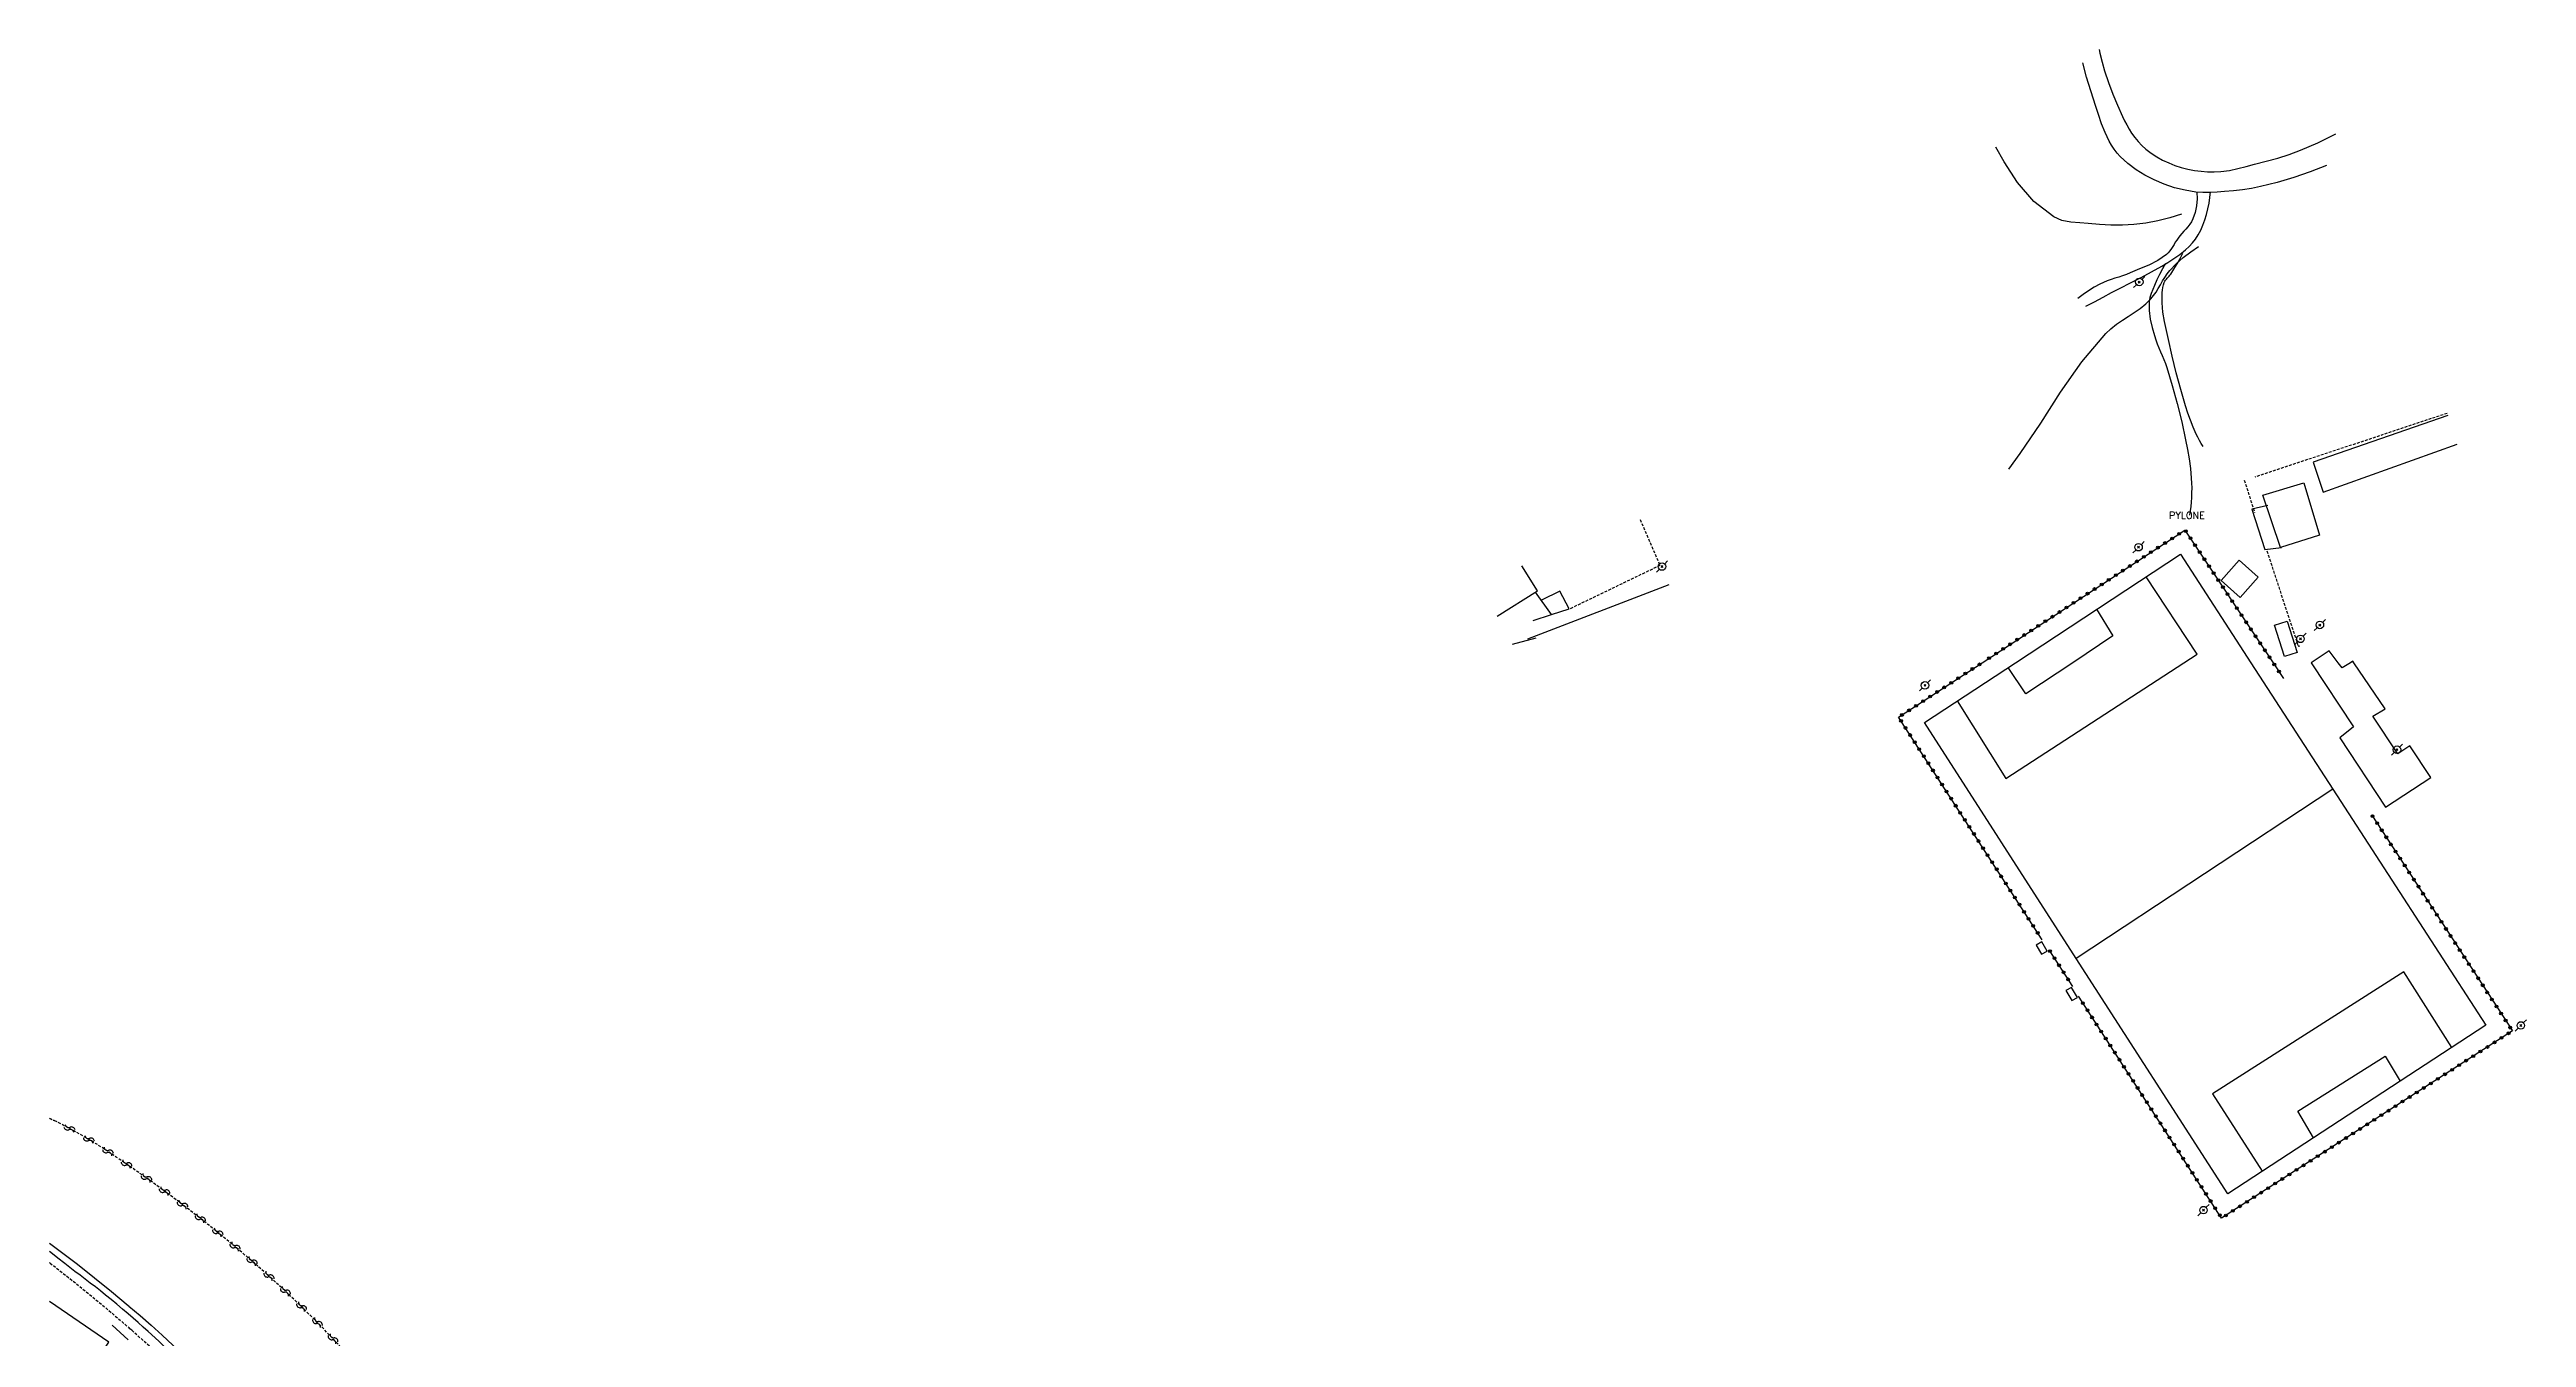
# Model space of a CAD drawing. Header units: millimetres. Extents: x 169000 to 170000, y 125999 to 127000.
# Drawn here: x 169000 to 169441.7, y 126550.6 to 126780.4 of the extents above; entities that cross this region are included whole.
import ezdxf
from ezdxf.enums import TextEntityAlignment as Align

# ---------------------------------------------------------------- set-up
doc = ezdxf.new("R2010")
doc.units = ezdxf.units.MM
doc.linetypes.add('DASHED', pattern=[0.75, 0.5, -0.25])
doc.layers.get('0').update_dxf_attribs({"linetype": 'CONTINUOUS'})
for name, color, linetype in [('W0001', 6, 'DASHED'), ('W0008', 7, 'CONTINUOUS'), ('W0017', 7, 'CONTINUOUS'), ('W0071', 7, 'CONTINUOUS'), ('W0101', 7, 'CONTINUOUS'), ('W0104', 1, 'CONTINUOUS'), ('W0112', 1, 'DASHED'), ('W0211', 2, 'CONTINUOUS'), ('W0300', 7, 'CONTINUOUS'), ('W0323', 7, 'CONTINUOUS'), ('W0333', 7, 'CONTINUOUS'), ('W0473', 7, 'CONTINUOUS'), ('W0500', 5, 'DASHED'), ('W0510', 5, 'CONTINUOUS'), ('W0600', 7, 'CONTINUOUS'), ('W0984', 7, 'CONTINUOUS')]:
    doc.layers.add(name, color=color, linetype=linetype)
doc.styles.get("Standard").update_dxf_attribs({"font": 'romans.shx', "width": 0.85})

# ---------------------------------------------------------------- blocks, each defined once
blk = doc.blocks.new('T473')
for p, q in [((-0.166667, 0.166667), (0.166667, -0.166667)), ((-0.166667, -0.166667), (0.166667, 0.166667)), ((0.500001, 0.500001), (1.000002, 1.000002)), ((-1.000002, -1.000002), (-0.500001, -0.500001))]:
    blk.add_line(p, q)
blk.add_ellipse((0, 0), major_axis=(0.471405, 0.471405), ratio=1, start_param=5.4977871438, end_param=11.780972451)
blk = doc.blocks.new('t500o')
at = {"color": 0, "linetype": 'Continuous'}
for centre, start, end in [((-0.5, 0.625), 216.8699, 323.1301), ((0.5, -0.125), 36.8699, 143.1301), ((0.5, -0.625), 36.8699, 143.1301), ((-0.5, 0.125), 216.8699, 323.1301)]:
    blk.add_arc(centre, 0.625, start, end, dxfattribs=at)
blk = doc.blocks.new('t323o')
at = {"color": 0, "linetype": 'Continuous'}
for radius in [0.25, 0.15]:
    blk.add_circle((0, 0), radius, dxfattribs=at)

msp = doc.modelspace()

# ---------------------------------------------------------------- linework, layer by layer
at = {"layer": 'W0001'}
for points in [[(169000, 126563.96), (169000.09, 126563.89), (169003.63, 126561.11), (169007.13, 126558.28), (169010.59, 126555.4), (169014, 126552.46)], [(169018.36, 126548.56), (169014.66, 126551.88), (169014.5, 126552.02), (169014.33, 126552.17), (169014.17, 126552.31), (169014, 126552.46)]]:
    msp.add_lwpolyline(points, dxfattribs=at)
at = {"layer": 'W0008'}
for points in [[(169014, 126554.83), (169013, 126555.68), (169011.99, 126556.52), (169010.98, 126557.35), (169009.96, 126558.18), (169009.07, 126558.9), (169008.17, 126559.61), (169007.27, 126560.31), (169006.36, 126561.01), (169005.45, 126561.7), (169004.54, 126562.39), (169003.63, 126563.09), (169002.73, 126563.79), (169001.48, 126564.77), (169000.23, 126565.75), (169000, 126565.93)], [(169038.49, 126529.08), (169036.72, 126531.34), (169034.92, 126533.56), (169033.08, 126535.75), (169031.2, 126537.91), (169029.67, 126539.61), (169028.1, 126541.29), (169026.51, 126542.94), (169024.91, 126544.58), (169023.12, 126546.38), (169021.31, 126548.17), (169019.48, 126549.93), (169017.61, 126551.66), (169016.72, 126552.46), (169015.82, 126553.26), (169014.91, 126554.05), (169014, 126554.83)], [(169011.16, 126552.79), (169014, 126550.2)]]:
    msp.add_lwpolyline(points, dxfattribs=at)
at = {"layer": 'W0017'}
for points in [[(169365.48, 126780.4), (169365.59, 126779.76), (169366, 126778.17), (169366.45, 126776.6), (169367.12, 126774.51), (169367.9, 126772.46), (169368.76, 126770.45), (169369.66, 126768.46), (169370.01, 126767.7), (169370.39, 126766.94), (169370.79, 126766.2), (169371.25, 126765.49), (169371.81, 126764.72), (169372.42, 126763.98), (169373.08, 126763.27), (169373.79, 126762.63), (169374.74, 126761.9), (169375.75, 126761.25), (169376.79, 126760.67), (169377.87, 126760.16), (169378.99, 126759.72), (169380.12, 126759.36), (169381.28, 126759.06), (169382.46, 126758.84), (169383.63, 126758.68), (169384.81, 126758.59), (169385.99, 126758.57), (169387.18, 126758.63), (169388.71, 126758.83), (169390.22, 126759.15), (169391.71, 126759.53), (169393.19, 126759.92), (169395.26, 126760.47), (169397.33, 126761.03), (169399.37, 126761.67), (169401.38, 126762.42), (169404.44, 126763.74), (169407.43, 126765.21), (169407.68, 126765.34)], [(169405.99, 126759.69), (169403.11, 126758.57), (169400.19, 126757.57), (169397.22, 126756.7), (169394.23, 126755.95), (169392.64, 126755.63), (169391.03, 126755.38), (169389.42, 126755.19), (169387.81, 126755.05), (169386.54, 126754.95), (169385.26, 126754.87), (169383.98, 126754.86), (169382.7, 126754.97), (169380.78, 126755.29), (169378.89, 126755.75), (169377.04, 126756.36), (169375.25, 126757.12), (169373.62, 126757.97), (169372.07, 126758.96), (169370.6, 126760.07), (169369.23, 126761.3), (169368.66, 126761.93), (169368.15, 126762.61), (169367.69, 126763.32), (169367.27, 126764.06), (169366.52, 126765.59), (169365.89, 126767.17), (169365.33, 126768.78), (169364.81, 126770.39), (169363.24, 126775.49), (169362.53, 126778.03)], [(169265.02, 126675.4), (169260.83, 126674.24)]]:
    msp.add_lwpolyline(points, dxfattribs=at)
at = {"layer": 'W0071'}
for points in [[(169382.91, 126754.97), (169382.95, 126753.75), (169382.84, 126752.52), (169382.58, 126751.33), (169382.17, 126750.17), (169381.92, 126749.68), (169381.63, 126749.22), (169381.3, 126748.78), (169380.95, 126748.37), (169380.59, 126747.97), (169380.23, 126747.58), (169379.87, 126747.17), (169379.54, 126746.75), (169379.29, 126746.39), (169379.05, 126746.01), (169378.82, 126745.63), (169378.59, 126745.25), (169378.34, 126744.87), (169378.07, 126744.5), (169377.78, 126744.15), (169377.45, 126743.84), (169375.95, 126742.77), (169374.32, 126741.94), (169372.64, 126741.24), (169370.98, 126740.55), (169370.32, 126740.28), (169369.64, 126740.03), (169368.96, 126739.8), (169368.28, 126739.58), (169367.6, 126739.35), (169366.92, 126739.11), (169366.25, 126738.84), (169365.6, 126738.54), (169364.56, 126737.97), (169363.56, 126737.36), (169362.59, 126736.69), (169361.65, 126735.96)], [(169363.11, 126734.61), (169364.64, 126735.41), (169366.16, 126736.21), (169367.68, 126737.02), (169369.21, 126737.82), (169371.07, 126738.79), (169372.94, 126739.74), (169374.8, 126740.72), (169376.63, 126741.77), (169377.72, 126742.42), (169378.81, 126743.1), (169379.87, 126743.82), (169380.87, 126744.63), (169381.5, 126745.24), (169382.09, 126745.89), (169382.64, 126746.58), (169383.12, 126747.31), (169383.59, 126748.18), (169383.98, 126749.09), (169384.31, 126750.02), (169384.6, 126750.97), (169384.87, 126751.96), (169385.08, 126752.97), (169385.23, 126753.99), (169385.34, 126755.01)], [(169384, 126709.57), (169383.66, 126710.11), (169383.35, 126710.66), (169383.05, 126711.22), (169382.78, 126711.79), (169382.24, 126713.02), (169381.76, 126714.27), (169381.31, 126715.53), (169380.89, 126716.8), (169380.01, 126719.73), (169379.22, 126722.69), (169378.49, 126725.66), (169377.82, 126728.65), (169377.46, 126730.27), (169377.12, 126731.89), (169376.84, 126733.54), (169376.71, 126735.2), (169376.69, 126735.65), (169376.68, 126736.11), (169376.68, 126736.57), (169376.7, 126737.03), (169376.74, 126737.49), (169376.81, 126737.96), (169376.92, 126738.41), (169377.08, 126738.85), (169377.18, 126739.07), (169377.31, 126739.26), (169377.46, 126739.45), (169377.61, 126739.62), (169377.77, 126739.79), (169377.93, 126739.95), (169378.08, 126740.13), (169378.22, 126740.31), (169378.81, 126741.22), (169379.37, 126742.16), (169379.9, 126743.11), (169380.39, 126744.08)], [(169377.29, 126742.22), (169376.75, 126741.26), (169376.24, 126740.28), (169375.77, 126739.28), (169375.33, 126738.27), (169375.03, 126737.58), (169374.74, 126736.87), (169374.5, 126736.14), (169374.37, 126735.38), (169374.38, 126733.84), (169374.59, 126732.31), (169374.94, 126730.83), (169375.33, 126729.37), (169375.55, 126728.63), (169375.81, 126727.9), (169376.09, 126727.19), (169376.39, 126726.49), (169376.7, 126725.78), (169377, 126725.08), (169377.28, 126724.36), (169377.53, 126723.64), (169378.5, 126720.45), (169379.39, 126717.23), (169380.19, 126713.99), (169380.89, 126710.73), (169381.22, 126709.04), (169381.5, 126707.34), (169381.73, 126705.64), (169381.9, 126703.92), (169381.95, 126703.05), (169381.97, 126702.19), (169381.96, 126701.32), (169381.93, 126700.45), (169381.87, 126699.66), (169381.79, 126698.87), (169381.69, 126698.08), (169381.56, 126697.3)]]:
    msp.add_lwpolyline(points, dxfattribs=at)
at = {"layer": 'W0101'}
for points in [[(169258.15, 126679.27), (169265.31, 126683.8), (169262.53, 126688.27)], [(169000, 126535.74), (169000.89, 126535.46), (169010.56, 126549.78), (169000, 126557.01)]]:
    msp.add_lwpolyline(points, dxfattribs=at)
at = {"layer": 'W0104'}
for points in [[(169427.65, 126715.1), (169403.63, 126706.78), (169405.41, 126701.43), (169429.32, 126709.99)], [(169395.52, 126699.07), (169392.72, 126698.41), (169395.02, 126691.2), (169397.96, 126691.54)], [(169264.55, 126678.52), (169267.81, 126679.58), (169264.99, 126683.6)], [(169267.81, 126679.58), (169270.95, 126680.62), (169269.31, 126683.75), (169266.01, 126682.15)], [(169406.5, 126673.1), (169403.26, 126671), (169403.27, 126671)], [(169408.1, 126671), (169406.5, 126673.1)], [(169403.27, 126671), (169410.82, 126659.58), (169408.41, 126657.57), (169416.54, 126645.21), (169424.63, 126650.52), (169420.84, 126656.16), (169418.72, 126654.73), (169414.26, 126661.46), (169416.49, 126662.79), (169410.89, 126671)], [(169410.28, 126671), (169408.8, 126670.08), (169408.1, 126671)], [(169410.89, 126671), (169410.71, 126671.27), (169410.28, 126671)]]:
    msp.add_lwpolyline(points, dxfattribs=at)
for points in [[(169394.65, 126700.9), (169401.99, 126703.1), (169404.75, 126693.77), (169397.78, 126691.57)], [(169398.97, 126678.42), (169400.8, 126672.83), (169398.54, 126672.09), (169396.72, 126677.69), (169398.97, 126678.42)], [(169354.26, 126620.62), (169355.21, 126618.98), (169356.19, 126619.54), (169355.24, 126621.19), (169354.26, 126620.62)], [(169359.53, 126612.48), (169360.59, 126610.71), (169361.58, 126611.29), (169360.52, 126613.07), (169359.53, 126612.48)]]:
    msp.add_lwpolyline(points, close=True, dxfattribs=at)
at = {"layer": 'W0112'}
for points in [[(169427.53, 126715.48), (169393.22, 126704.11)], [(169391.34, 126703.58), (169393.19, 126697.8)], [(169283.62, 126696.55), (169287.15, 126688.34), (169271.09, 126680.6)], [(169395.37, 126690.93), (169400.97, 126673.93), (169401.28, 126674.03)]]:
    msp.add_lwpolyline(points, dxfattribs=at)
at = {"layer": 'W0211'}
for points in [[(169380.13, 126751.05), (169378.05, 126750.38), (169375.94, 126749.85), (169373.8, 126749.44), (169371.64, 126749.16), (169369.61, 126749.04), (169367.58, 126749.06), (169365.55, 126749.19), (169363.53, 126749.38), (169362.01, 126749.49), (169360.43, 126749.61), (169358.84, 126749.91), (169357.36, 126750.54), (169353.8, 126753.29), (169350.89, 126756.69), (169348.51, 126760.38), (169347.05, 126762.97)], [(169349.36, 126705.51), (169351.4, 126708.32), (169355.05, 126713.73), (169358.59, 126719.27), (169362.36, 126724.69), (169366.63, 126729.71), (169367.57, 126730.58), (169368.57, 126731.37), (169369.61, 126732.1), (169370.67, 126732.79), (169371.74, 126733.49), (169372.78, 126734.22), (169373.77, 126735.02), (169374.69, 126735.91), (169375.18, 126736.5), (169375.62, 126737.12), (169376.02, 126737.77), (169376.39, 126738.44), (169376.76, 126739.1), (169377.15, 126739.75), (169377.58, 126740.38), (169378.06, 126740.97), (169379.22, 126742.18), (169380.47, 126743.3), (169381.8, 126744.32), (169383.2, 126745.24)]]:
    msp.add_lwpolyline(points, dxfattribs=at)
at = {"layer": 'W0300'}
msp.add_lwpolyline([(169263.61, 126675.27), (169288.79, 126684.92)], dxfattribs=at)
at = {"layer": 'W0323'}
for points in [[(169344.58, 126671), (169380.76, 126694.67), (169396.48, 126671)], [(169355.32, 126621.52), (169329.71, 126661.28), (169344.58, 126671)], [(169396.48, 126671), (169398.36, 126668.17)], [(169414.1, 126643.78), (169439.15, 126605.3), (169387.31, 126571.9), (169361.76, 126611.5)], [(169360.75, 126613.22), (169356.56, 126619.74)]]:
    msp.add_lwpolyline(points, dxfattribs=at)
at = {"layer": 'W0333'}
for points in [[(169350.53, 126671), (169379.99, 126690.38)], [(169380.59, 126671), (169382.96, 126672.54), (169373.86, 126686.34)], [(169379.99, 126690.38), (169392.54, 126671)], [(169365.01, 126680.53), (169367.93, 126675.77), (169360.76, 126671)], [(169392.54, 126671), (169407.13, 126648.45), (169434.43, 126606.33), (169388.39, 126576.25), (169361.39, 126618.23), (169334.3, 126660.32), (169350.53, 126671)], [(169340.15, 126664.17), (169348.82, 126650.36), (169380.59, 126671)], [(169360.76, 126671), (169352.4, 126665.44), (169349.23, 126670.14)], [(169407.13, 126648.45), (169361.39, 126618.23)], [(169428.35, 126602.36), (169419.78, 126615.82), (169385.66, 126594.09), (169394.53, 126580.26)], [(169403.7, 126586.25), (169400.9, 126590.96), (169416.46, 126600.77), (169419.13, 126596.34)]]:
    msp.add_lwpolyline(points, dxfattribs=at)
at = {"layer": 'W0500'}
for points in [[(169000, 126589.72, 0.002657), (169000.92, 126589.26, -0.027245), (169009.8, 126584.21, -0.004622), (169014, 126581.36)], [(169014, 126581.36, -0.031459), (169038.8, 126561.85, -0.037114), (169058.38, 126541.49)]]:
    msp.add_lwpolyline(points, format="xyb", dxfattribs=at)
at = {"layer": 'W0510'}
for points in [[(169000, 126567.43), (169001.92, 126566.02), (169004.99, 126563.66), (169008.03, 126561.26), (169011.03, 126558.81), (169014, 126556.33)], [(169014, 126556.33), (169014.04, 126556.3), (169014.08, 126556.26), (169014.12, 126556.23), (169014.16, 126556.19), (169016.15, 126554.5), (169018.13, 126552.78), (169020.07, 126551.03), (169021.98, 126549.24), (169024.33, 126546.93), (169026.62, 126544.56), (169028.88, 126542.16), (169031.1, 126539.73), (169033.25, 126537.32), (169035.37, 126534.88), (169037.46, 126532.41), (169039.51, 126529.91)]]:
    msp.add_lwpolyline(points, dxfattribs=at)
at = {"layer": 'W0600'}
msp.add_lwpolyline([(169390.44, 126689.26), (169393.83, 126686.24), (169390.63, 126682.65), (169387.24, 126685.68), (169390.44, 126689.26)], close=True, dxfattribs=at)

# ---------------------------------------------------------------- block references
at = {"layer": 'W0323'}
for p, rotation in [((169374.7, 126690.71), 33.19293621853174), ((169375.96, 126691.53), 33.19293621853174), ((169377.22, 126692.35), 33.19293621853174), ((169378.47, 126693.17), 33.19293621853174), ((169379.73, 126693.99), 33.19293621853174), ((169380.91, 126694.45), 303.5841603436541), ((169381.74, 126693.2), 303.5841603436541), ((169382.57, 126691.95), 303.5841603436541), ((169383.4, 126690.7), 303.5841603436541), ((169367.17, 126685.78), 33.19293621853174), ((169368.43, 126686.6), 33.19293621853174), ((169369.68, 126687.42), 33.19293621853174), ((169370.94, 126688.24), 33.19293621853174), ((169372.19, 126689.07), 33.19293621853174), ((169373.45, 126689.89), 33.19293621853174), ((169384.23, 126689.45), 303.5841603436541), ((169385.06, 126688.21), 303.5841603436541), ((169385.88, 126686.96), 303.5841603436541), ((169360.9, 126681.68), 33.19293621853174), ((169362.15, 126682.5), 33.19293621853174), ((169363.41, 126683.32), 33.19293621853174), ((169364.66, 126684.14), 33.19293621853174), ((169365.92, 126684.96), 33.19293621853174), ((169386.71, 126685.71), 303.5841603436541), ((169387.54, 126684.46), 303.5841603436541), ((169388.37, 126683.21), 303.5841603436541), ((169389.2, 126681.96), 303.5841603436541), ((169354.62, 126677.57), 33.19293621853174), ((169355.88, 126678.39), 33.19293621853174), ((169357.13, 126679.21), 33.19293621853174), ((169358.39, 126680.03), 33.19293621853174), ((169359.64, 126680.85), 33.19293621853174), ((169390.03, 126680.71), 303.5841603436541), ((169390.86, 126679.46), 303.5841603436541), ((169391.69, 126678.21), 303.5841603436541), ((169392.52, 126676.96), 303.5841603436541), ((169347.09, 126672.64), 33.19293621853174), ((169348.34, 126673.46), 33.19293621853174), ((169349.6, 126674.28), 33.19293621853174), ((169350.85, 126675.11), 33.19293621853174), ((169352.11, 126675.93), 33.19293621853174), ((169353.37, 126676.75), 33.19293621853174), ((169393.35, 126675.71), 303.5841603436541), ((169394.18, 126674.46), 303.5841603436541), ((169395.01, 126673.21), 303.5841603436541), ((169340.35, 126668.24), 33.19293621850449), ((169341.61, 126669.06), 33.19293621850449), ((169342.86, 126669.88), 33.19293621850449), ((169344.12, 126670.7), 33.19293621850449), ((169345.83, 126671.82), 33.19293621853174), ((169395.84, 126671.96), 303.5841603436541), ((169396.7, 126670.67), 303.5841603436727), ((169397.53, 126669.42), 303.5841603436727), ((169334.08, 126664.13), 33.19293621850449), ((169335.33, 126664.95), 33.19293621850449), ((169336.59, 126665.77), 33.19293621850449), ((169337.84, 126666.59), 33.19293621850449), ((169339.1, 126667.41), 33.19293621850449), ((169330.14, 126660.61), 122.7815352942965), ((169330.31, 126661.67), 33.19293621850449), ((169330.95, 126659.35), 122.7815352942965), ((169331.57, 126662.49), 33.19293621850449), ((169332.82, 126663.31), 33.19293621850449), ((169331.77, 126658.09), 122.7815352942965), ((169332.58, 126656.83), 122.7815352942965), ((169333.39, 126655.57), 122.7815352942965), ((169334.2, 126654.31), 122.7815352942965), ((169335.01, 126653.05), 122.7815352942965), ((169335.83, 126651.79), 122.7815352942965), ((169336.64, 126650.53), 122.7815352942965), ((169337.45, 126649.26), 122.7815352942965), ((169338.26, 126648), 122.7815352942965), ((169339.07, 126646.74), 122.7815352942965), ((169339.89, 126645.48), 122.7815352942965), ((169340.7, 126644.22), 122.7815352942965), ((169341.51, 126642.96), 122.7815352942965), ((169342.32, 126641.7), 122.7815352942965), ((169414.22, 126643.61), 303.0571434477392), ((169415.04, 126642.35), 303.0571434477392), ((169343.14, 126640.44), 122.7815352942965), ((169343.95, 126639.18), 122.7815352942965), ((169344.76, 126637.91), 122.7815352942965), ((169415.85, 126641.09), 303.0571434477392), ((169416.67, 126639.84), 303.0571434477392), ((169417.49, 126638.58), 303.0571434477392), ((169418.31, 126637.32), 303.0571434477392), ((169345.57, 126636.65), 122.7815352942965), ((169346.38, 126635.39), 122.7815352942965), ((169347.2, 126634.13), 122.7815352942965), ((169348.01, 126632.87), 122.7815352942965), ((169419.13, 126636.06), 303.0571434477392), ((169419.95, 126634.81), 303.0571434477392), ((169420.76, 126633.55), 303.0571434477392), ((169348.82, 126631.61), 122.7815352942965), ((169349.63, 126630.35), 122.7815352942965), ((169350.44, 126629.09), 122.7815352942965), ((169421.58, 126632.29), 303.0571434477392), ((169422.4, 126631.04), 303.0571434477392), ((169423.22, 126629.78), 303.0571434477392), ((169424.04, 126628.52), 303.0571434477392), ((169351.26, 126627.83), 122.7815352942965), ((169352.07, 126626.56), 122.7815352942965), ((169352.88, 126625.3), 122.7815352942965), ((169353.69, 126624.04), 122.7815352942965), ((169424.85, 126627.26), 303.0571434477392), ((169425.67, 126626.01), 303.0571434477392), ((169426.49, 126624.75), 303.0571434477392), ((169354.51, 126622.78), 122.7815352942965), ((169356.7, 126619.53), 122.7116725883616), ((169427.31, 126623.49), 303.0571434477392), ((169428.13, 126622.24), 303.0571434477392), ((169428.95, 126620.98), 303.0571434477392), ((169429.76, 126619.72), 303.0571434477392), ((169357.51, 126618.27), 122.7116725883616), ((169358.32, 126617.01), 122.7116725883616), ((169359.13, 126615.75), 122.7116725883616), ((169430.58, 126618.46), 303.0571434477392), ((169431.4, 126617.21), 303.0571434477392), ((169432.22, 126615.95), 303.0571434477392), ((169359.94, 126614.49), 122.7116725883616), ((169433.04, 126614.69), 303.0571434477392), ((169433.86, 126613.44), 303.0571434477392), ((169434.67, 126612.18), 303.0571434477392), ((169435.49, 126610.92), 303.0571434477392), ((169362.57, 126610.24), 122.8320356944974), ((169363.38, 126608.98), 122.8320356944974), ((169364.2, 126607.72), 122.8320356944974), ((169365.01, 126606.46), 122.8320356944974), ((169436.31, 126609.66), 303.0571434477392), ((169437.13, 126608.41), 303.0571434477392), ((169437.95, 126607.15), 303.0571434477392), ((169365.82, 126605.2), 122.8320356944974), ((169366.64, 126603.94), 122.8320356944974), ((169367.45, 126602.68), 122.8320356944974), ((169434.7, 126602.43), 212.7884923038762), ((169435.96, 126603.25), 212.7884923038762), ((169437.22, 126604.06), 212.7884923038762), ((169438.48, 126604.87), 212.7884923038762), ((169438.76, 126605.89), 303.0571434477392), ((169368.26, 126601.42), 122.8320356944974), ((169369.08, 126600.16), 122.8320356944974), ((169369.89, 126598.9), 122.8320356944974), ((169370.7, 126597.64), 122.8320356944974), ((169427.14, 126597.56), 212.7884923038762), ((169428.4, 126598.37), 212.7884923038762), ((169429.66, 126599.18), 212.7884923038762), ((169430.92, 126600), 212.7884923038762), ((169432.18, 126600.81), 212.7884923038762), ((169433.44, 126601.62), 212.7884923038762), ((169371.52, 126596.38), 122.8320356944974), ((169372.33, 126595.12), 122.8320356944974), ((169373.14, 126593.86), 122.8320356944974), ((169420.83, 126593.5), 212.7884923038762), ((169422.09, 126594.31), 212.7884923038762), ((169423.35, 126595.12), 212.7884923038762), ((169424.61, 126595.93), 212.7884923038762), ((169425.87, 126596.75), 212.7884923038762), ((169373.96, 126592.6), 122.8320356944974), ((169374.77, 126591.33), 122.8320356944974), ((169375.58, 126590.07), 122.8320356944974), ((169376.4, 126588.81), 122.8320356944974), ((169413.26, 126588.62), 212.7884923038762), ((169414.53, 126589.44), 212.7884923038762), ((169415.79, 126590.25), 212.7884923038762), ((169417.05, 126591.06), 212.7884923038762), ((169418.31, 126591.87), 212.7884923038762), ((169419.57, 126592.69), 212.7884923038762), ((169377.21, 126587.55), 122.8320356944974), ((169378.02, 126586.29), 122.8320356944974), ((169378.84, 126585.03), 122.8320356944974), ((169406.96, 126584.56), 212.7884923038762), ((169408.22, 126585.37), 212.7884923038762), ((169409.48, 126586.19), 212.7884923038762), ((169410.74, 126587), 212.7884923038762), ((169412, 126587.81), 212.7884923038762), ((169379.65, 126583.77), 122.8320356944974), ((169380.46, 126582.51), 122.8320356944974), ((169381.28, 126581.25), 122.8320356944974), ((169382.09, 126579.99), 122.8320356944974), ((169400.65, 126580.5), 212.7884923038762), ((169401.92, 126581.31), 212.7884923038762), ((169403.18, 126582.13), 212.7884923038762), ((169404.44, 126582.94), 212.7884923038762), ((169405.7, 126583.75), 212.7884923038762), ((169382.9, 126578.73), 122.8320356944974), ((169383.72, 126577.47), 122.8320356944974), ((169384.53, 126576.21), 122.8320356944974), ((169393.09, 126575.63), 212.7884923038762), ((169394.35, 126576.44), 212.7884923038762), ((169395.61, 126577.25), 212.7884923038762), ((169396.87, 126578.06), 212.7884923038762), ((169398.13, 126578.88), 212.7884923038762), ((169399.39, 126579.69), 212.7884923038762), ((169385.34, 126574.95), 122.8320356944974), ((169386.16, 126573.69), 122.8320356944974), ((169386.97, 126572.43), 122.8320356944974), ((169388.04, 126572.38), 212.7884923038762), ((169389.3, 126573.19), 212.7884923038762), ((169390.57, 126574), 212.7884923038762), ((169391.83, 126574.81), 212.7884923038762)]:
    msp.add_blockref('t323o', p, dxfattribs=dict(at, rotation=rotation))
at = {"layer": 'W0473'}
for p in [(169372.62, 126738.93), (169372.49, 126691.6), (169287.52, 126688.15), (169404.83, 126677.73), (169401.36, 126675.24), (169334.41, 126666.95), (169418.58, 126655.47), (169440.66, 126606.28), (169384.07, 126573.33)]:
    msp.add_blockref('T473', p, dxfattribs=at)
at = {"layer": 'W0500'}
for p, rotation in [((169003.56, 126587.89), 331.6712103321016), ((169007.03, 126585.92), 329.228807503041), ((169010.42, 126583.79), 326.2303814729618), ((169013.73, 126581.54), 325.3957819060392), ((169017.28, 126579.06), 324.5097796853913), ((169020.51, 126576.71), 323.5967361705459), ((169023.71, 126574.31), 322.6836926557004), ((169026.88, 126571.86), 321.7706491408549), ((169030, 126569.36), 320.8576056260094), ((169033.08, 126566.81), 319.944562111164), ((169036.12, 126564.21), 319.0315185963185), ((169039.12, 126561.57), 317.9998584144394), ((169042.06, 126558.86), 316.7967074482304), ((169044.95, 126556.09), 315.5935564820215), ((169047.78, 126553.26), 314.3904055158126), ((169050.55, 126550.37), 313.1872545496038)]:
    msp.add_blockref('t500o', p, dxfattribs=dict(at, rotation=rotation))

# ---------------------------------------------------------------- texts
at = {"layer": 'W0984'}
msp.add_text('PYLONE ', height=1.25, dxfattribs=at).set_placement((169381.56, 126697.29), align=Align.MIDDLE_CENTER)

doc.saveas('drawing.dxf')
